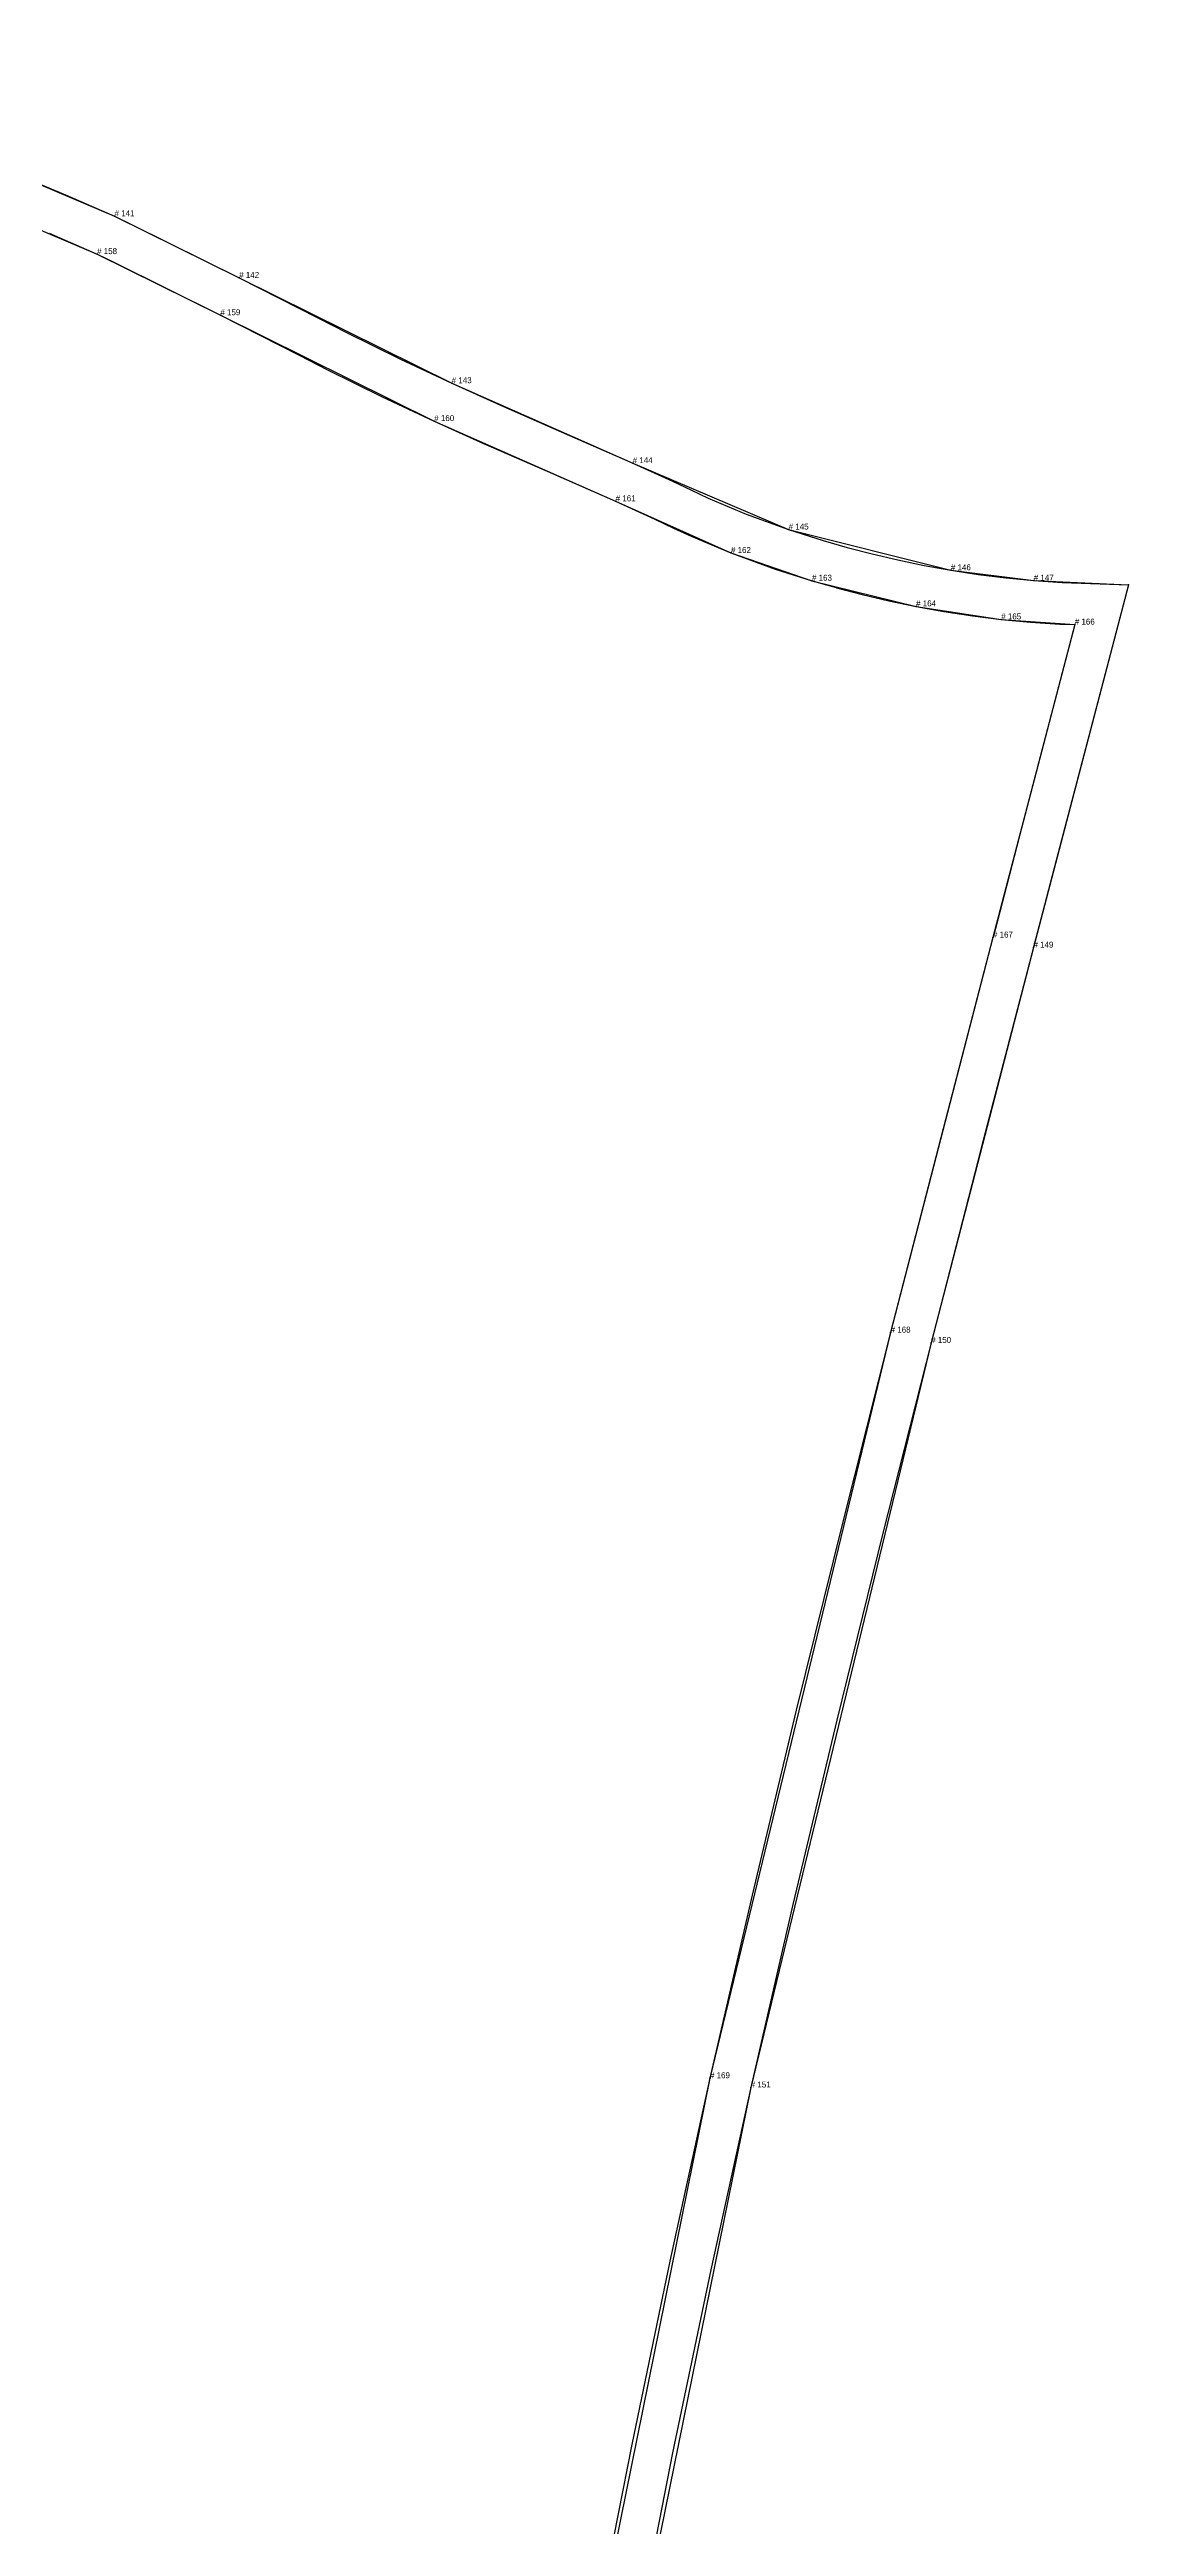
# Model space of a CAD drawing. Extents: x 0 to 1211, y -69 to 1226.
# Drawn here: x 719.7 to 900.5, y 810 to 1225.3 of the extents above; entities that cross this region are included whole.
import ezdxf

# ---------------------------------------------------------------- set-up
doc = ezdxf.new("R2010")
doc.units = 0

# ---------------------------------------------------------------- blocks, each defined once
blk = doc.blocks.new('piece_Detail_s500-119_M')
at = {"layer": '1'}
blk.add_lwpolyline([(644.49, 603.15), (644.26, 1225.29), (652.02, 1223.56), (680.89, 1216.3), (697.2, 1211.09), (708.46, 1206.73), (730.61, 1197.35), (751.49, 1187), (787.11, 1169.35), (817.45, 1155.94), (843.59, 1144.81), (870.78, 1137.98), (884.67, 1136.25), (900.54, 1135.55), (884.62, 1074.71), (867.47, 1008.43), (837.23, 883.59), (813.81, 767.94), (798.5, 670.36), (790.3, 603.15)], close=True, dxfattribs=at)
at = {"layer": '14'}
blk.add_lwpolyline([(651.48, 610.15), (651.26, 1216.56), (678.94, 1209.58), (705.82, 1200.25), (727.68, 1190.99), (748.34, 1180.74), (784.19, 1162.99), (814.59, 1149.55), (833.92, 1140.88), (847.5, 1136.23), (864.95, 1131.93), (879.22, 1129.74), (891.55, 1128.87), (877.83, 1076.4), (860.68, 1010.16), (830.4, 885.13), (806.92, 769.17), (791.56, 671.3), (784.04, 610.15)], close=True, dxfattribs=at)
at = {"layer": '2'}
for p in [(900.54, 1135.55), (891.55, 1128.87)]:
    blk.add_point(p, dxfattribs=at)
at = {"layer": '3'}
for p in [(730.61, 1197.35), (727.68, 1190.99), (751.49, 1187), (748.34, 1180.74), (787.11, 1169.35), (784.19, 1162.99), (817.45, 1155.94), (814.59, 1149.55), (843.59, 1144.81), (833.92, 1140.88), (870.78, 1137.98), (847.5, 1136.23), (884.67, 1136.25), (864.95, 1131.93), (879.22, 1129.74), (877.83, 1076.4), (884.62, 1074.71), (860.68, 1010.16), (867.47, 1008.43), (830.4, 885.13), (837.23, 883.59)]:
    blk.add_point(p, dxfattribs=at)
at = {"layer": '84'}
blk.add_lwpolyline([(708.46, 1206.73), (722.41, 1200.95), (730.61, 1197.35), (733.58, 1195.91), (751.49, 1187), (764.7, 1180.29), (769.46, 1177.85), (778.52, 1173.38), (787.11, 1169.35), (795.28, 1165.66), (806.84, 1160.59), (817.45, 1155.94), (824.13, 1152.9), (827.3, 1151.39), (830.11, 1150.07), (836.47, 1147.4), (843.59, 1144.81), (849.4, 1142.97), (853.42, 1141.82), (857.6, 1140.73), (861.89, 1139.72), (866.29, 1138.8), (870.78, 1137.98), (875.35, 1137.28), (879.98, 1136.7), (884.67, 1136.25), (889.41, 1135.95), (900.54, 1135.55), (893.61, 1109.12), (893.6, 1109.08), (891.32, 1100.36), (889.04, 1091.67), (886.8, 1083.09), (884.64, 1074.76), (884.63, 1074.74), (884.62, 1074.71), (875.86, 1041.08), (867.47, 1008.43), (859.4, 976.52), (851.68, 945.18), (844.29, 914.27), (837.23, 883.59), (830.52, 853.01), (824.14, 822.33), (819.59, 799.16)], dxfattribs=at)
at = {"layer": '87'}
blk.add_lwpolyline([(719.66, 1194.51), (727.68, 1190.99), (730.49, 1189.63), (748.34, 1180.74), (761.52, 1174.06), (766.31, 1171.59), (775.48, 1167.07), (784.19, 1162.99), (792.43, 1159.26), (804.03, 1154.18), (814.59, 1149.55), (821.18, 1146.55), (824.31, 1145.06), (827.27, 1143.67), (833.92, 1140.88), (841.34, 1138.18), (847.37, 1136.27), (847.5, 1136.23), (847.56, 1136.22), (847.62, 1136.2), (847.68, 1136.18), (847.73, 1136.17), (847.78, 1136.15), (847.83, 1136.14), (847.88, 1136.12), (847.92, 1136.11), (847.97, 1136.1), (849.31, 1135.71), (851.57, 1135.07), (851.63, 1135.05), (855.91, 1133.93), (860.37, 1132.88), (864.95, 1131.93), (869.62, 1131.08), (874.38, 1130.34), (879.22, 1129.74), (884.12, 1129.27), (889.06, 1128.96), (891.55, 1128.87), (882.27, 1093.44), (880.08, 1085.02), (877.84, 1076.43), (877.83, 1076.4), (869.08, 1042.83), (860.68, 1010.16), (852.61, 978.21), (844.87, 946.84), (837.47, 915.86), (830.4, 885.13), (823.67, 854.47), (817.28, 823.72), (812.72, 800.48)], dxfattribs=at)
at = {"layer": '1'}
for s, p in [('# 141', (730.61, 1197.35)), ('# 142', (751.49, 1187)), ('# 143', (787.11, 1169.35)), ('# 144', (817.45, 1155.94)), ('# 145', (843.59, 1144.81)), ('# 146', (870.78, 1137.98)), ('# 147', (884.67, 1136.25)), ('# 149', (884.62, 1074.71)), ('# 150', (867.47, 1008.43)), ('# 151', (837.23, 883.59))]:
    blk.add_text(s, height=1, dxfattribs=at).set_placement(p)
at = {"layer": '14'}
for s, p in [('# 158', (727.68, 1190.99)), ('# 159', (748.34, 1180.74)), ('# 160', (784.19, 1162.99)), ('# 161', (814.59, 1149.55)), ('# 162', (833.92, 1140.88)), ('# 163', (847.5, 1136.23)), ('# 164', (864.95, 1131.93)), ('# 165', (879.22, 1129.74)), ('# 166', (891.55, 1128.87)), ('# 167', (877.83, 1076.4)), ('# 168', (860.68, 1010.16)), ('# 169', (830.4, 885.13))]:
    blk.add_text(s, height=1, dxfattribs=at).set_placement(p)

msp = doc.modelspace()

# ---------------------------------------------------------------- block references
at = {"layer": '1'}
msp.add_blockref('piece_Detail_s500-119_M', (0, 0), dxfattribs=at)

doc.saveas('drawing.dxf')
